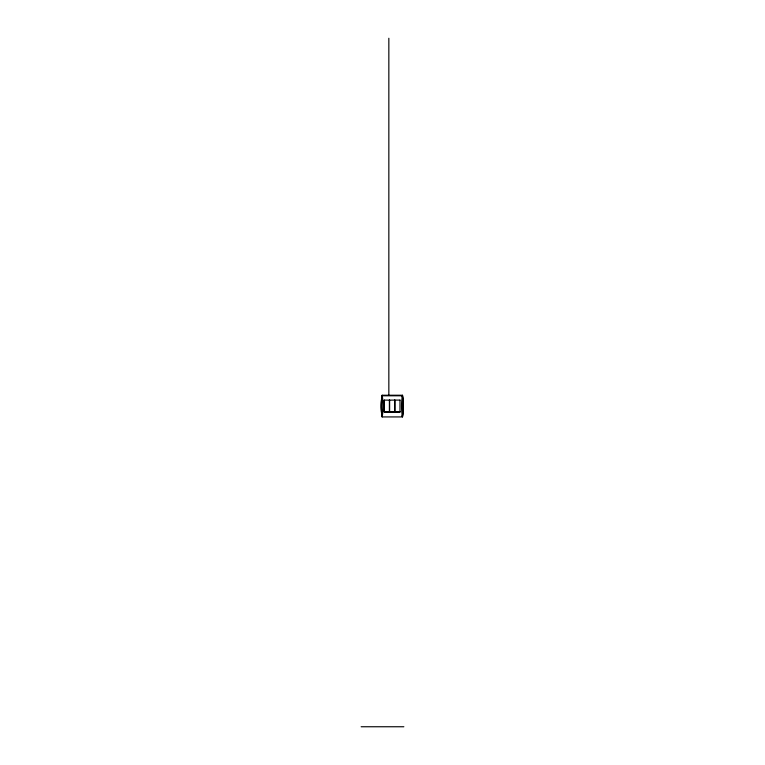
<?xml version="1.0" encoding="UTF-8"?>
<svg xmlns="http://www.w3.org/2000/svg" width="765" height="765" viewBox="0 0 765 765"><rect width="100%" height="100%" fill="white"/><g stroke="black" fill="none" stroke-linecap="round" stroke-linejoin="round"><path stroke-width="1.15" d="M402.18 397.035L402.476 395.237L382.146 395.237A44.877 31.853 90 0 0 382.137 416.925L402.476 416.925A44.877 31.853 -90 0 0 402.476 395.237A62.434 62.434 0 0 1 402.476 416.925L402.18 415.127A44.37 31.489 -90 0 1 402.18 397.035L402.007 395.782L382.605 395.782M402.007 416.38L402.227 415.051M384.326 411.713L389.395 411.713M389.624 411.713L394.692 411.713M394.922 411.713L399.99 411.713M399.99 411.895L394.922 411.895L394.922 400.095M361.147 726.75L403.853 726.75M394.692 400.095L394.692 411.895L389.624 411.895L389.624 400.095M389.395 400.095L389.395 411.895L384.326 411.895L384.326 400.095M388.84 38.25L388.84 395.419M402.639 400.688A61.889 61.889 0 0 1 402.639 411.474M382.156 413.272A61.889 61.889 0 0 1 382.156 398.9M382.433 415.127L382.146 416.925A62.434 62.434 0 0 1 382.146 395.237L382.433 397.035A44.37 31.489 -90 0 1 382.433 415.137M399.99 400.095L384.193 400.124L384.193 412.048L399.99 412.048L399.99 400.095"/></g></svg>
